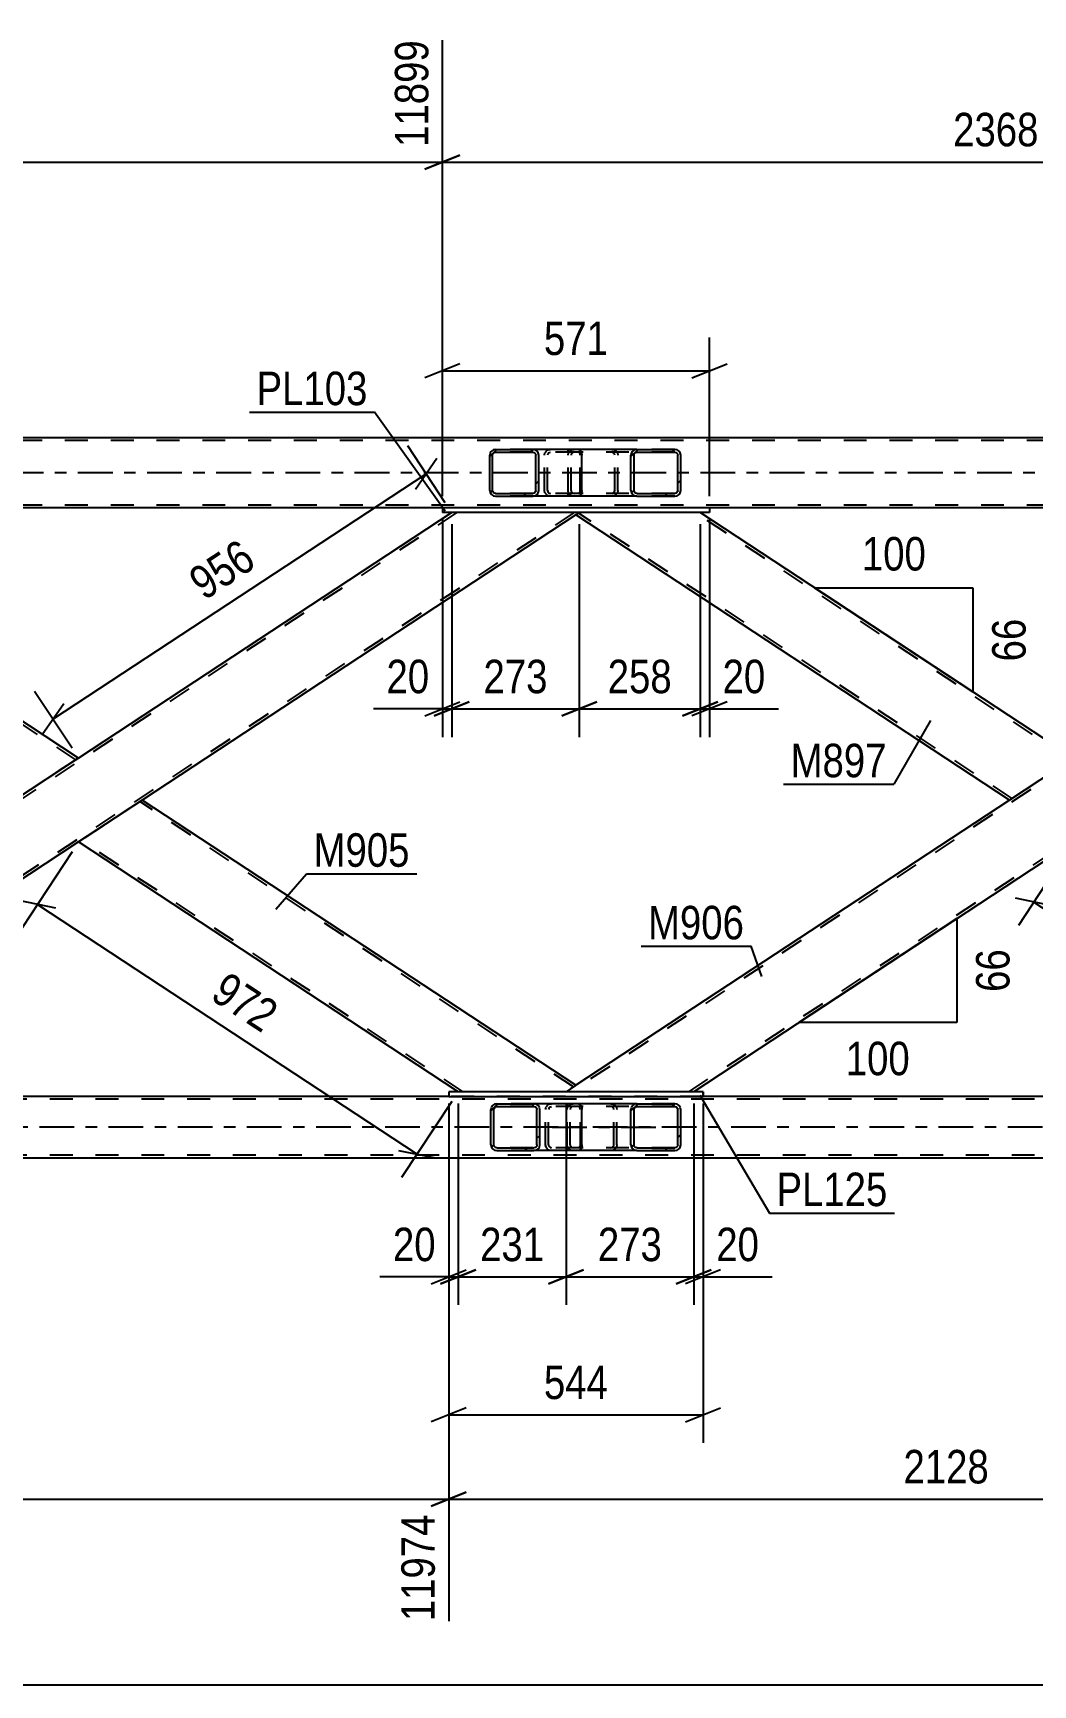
# Model space of a CAD drawing. Header units: millimetres. Extents: x -857 to 332, y -866 to -25.
# Drawn here: x -393.4 to -307.8, y -601.4 to -460 of the extents above; entities that cross this region are included whole.
import ezdxf

# ---------------------------------------------------------------- set-up
doc = ezdxf.new("R2010")
doc.units = ezdxf.units.MM
doc.linetypes.add('DXK_LINE_DOT2', pattern=[3.9198, 1.9599, -1.9599])
doc.linetypes.add('DXK_LINE_DOT3', pattern=[5.9187, 2.979, -0.9799, 0.9799, -0.9799])
doc.styles.add('Arial Narrow', font='ARIALN.TTF', dxfattribs={"height": 0.2})

# ---------------------------------------------------------------- blocks, each defined once
blk = doc.blocks.new('Part-570386455-8836 - 8305')
at = {"color": 7, "linetype": 'DXK_LINE_DOT2'}
for p, q in [((-111.68, -551.25), (-792.02, -551.25)), ((-336.04, -551.01), (-357.8, -551.01)), ((-111.68, -556.05), (-792.02, -556.05))]:
    blk.add_line(p, q, dxfattribs=at)
at = {"color": 2, "linetype": 'Continuous'}
for p, q in [((-357.8, -551.01), (-421.17, -551.01)), ((-272.67, -551.01), (-336.04, -551.01)), ((-111.68, -556.29), (-792.02, -556.29))]:
    blk.add_line(p, q, dxfattribs=at)
at = {"color": 7, "linetype": 'DXK_LINE_DOT3'}
blk.add_line((-111.68, -553.65), (-792.02, -553.65), dxfattribs=at)
blk = doc.blocks.new('Part-570386455-8473 - 8305')
at = {"linetype": 'Continuous'}
h = blk.add_hatch(dxfattribs=at)
h.set_pattern_fill('', scale=0.7, style=0, pattern_type=0)
h.set_pattern_definition([(45, (-354.1594, -555.3532), (-1.57154, 1.57154), [])])
h.paths.add_polyline_path([(-354.2, -555.17), (-354.16, -555.35), (-354.05, -555.51), (-353.89, -555.61), (-353.69, -555.65), (-350.51, -555.65), (-350.32, -555.61), (-350.16, -555.51), (-350.05, -555.35), (-350.01, -555.17), (-350.01, -552.13), (-350.05, -551.95), (-350.16, -551.79), (-350.32, -551.69), (-350.51, -551.65), (-353.69, -551.65), (-353.89, -551.69), (-354.05, -551.79), (-354.16, -551.95), (-354.2, -552.13)])
h.paths.add_polyline_path([(-353.93, -552.04), (-353.87, -551.96), (-353.79, -551.91), (-353.69, -551.89), (-350.51, -551.89), (-350.41, -551.91), (-350.33, -551.96), (-350.28, -552.04), (-350.26, -552.13), (-350.26, -555.17), (-350.28, -555.26), (-350.33, -555.34), (-350.41, -555.39), (-350.51, -555.41), (-353.69, -555.41), (-353.79, -555.39), (-353.87, -555.34), (-353.93, -555.26), (-353.95, -555.17), (-353.95, -552.13)])
at = {"color": 2, "linetype": 'Continuous'}
for p, q in [((-354.16, -551.95), (-354.2, -552.13)), ((-354.2, -555.17), (-354.2, -552.13)), ((-353.95, -552.13), (-353.93, -552.04)), ((-353.95, -555.17), (-353.95, -552.13)), ((-353.93, -552.04), (-353.87, -551.96)), ((-353.69, -551.65), (-353.89, -551.69)), ((-353.87, -551.96), (-353.79, -551.91)), ((-353.79, -551.91), (-353.69, -551.89)), ((-353.69, -551.65), (-350.51, -551.65)), ((-353.69, -551.89), (-350.51, -551.89)), ((-346.68, -551.65), (-350.51, -551.65)), ((-350.32, -551.69), (-350.51, -551.65)), ((-350.51, -551.89), (-350.41, -551.91)), ((-350.41, -551.91), (-350.33, -551.96)), ((-350.33, -551.96), (-350.28, -552.04)), ((-350.28, -552.04), (-350.26, -552.13)), ((-350.26, -555.17), (-350.26, -552.13)), ((-350.01, -552.13), (-350.05, -551.95)), ((-350.01, -555.17), (-350.01, -552.13)), ((-346.68, -551.65), (-346.58, -551.69)), ((-346.58, -551.69), (-346.49, -551.79)), ((-346.49, -551.79), (-346.43, -551.95)), ((-346.43, -551.95), (-346.41, -552.13)), ((-346.41, -555.17), (-346.41, -552.13)), ((-354.2, -555.17), (-354.16, -555.35)), ((-353.93, -555.26), (-353.95, -555.17)), ((-353.87, -555.34), (-353.93, -555.26)), ((-353.79, -555.39), (-353.87, -555.34)), ((-353.69, -555.41), (-353.79, -555.39)), ((-353.69, -555.41), (-350.51, -555.41)), ((-350.41, -555.39), (-350.51, -555.41)), ((-350.33, -555.34), (-350.41, -555.39)), ((-350.28, -555.26), (-350.33, -555.34)), ((-350.26, -555.17), (-350.28, -555.26)), ((-350.05, -555.35), (-350.01, -555.17)), ((-346.49, -555.51), (-346.58, -555.61)), ((-346.43, -555.35), (-346.49, -555.51)), ((-346.41, -555.17), (-346.43, -555.35)), ((-353.89, -555.61), (-353.69, -555.65)), ((-353.69, -555.65), (-350.51, -555.65)), ((-350.51, -555.65), (-350.32, -555.61)), ((-346.68, -555.65), (-350.51, -555.65)), ((-346.58, -555.61), (-346.68, -555.65))]:
    blk.add_line(p, q, dxfattribs=at)
at = {"color": 7, "linetype": 'DXK_LINE_DOT2'}
for p, q in [((-350.51, -551.65), (-353.69, -551.65)), ((-346.68, -551.89), (-353.69, -551.89)), ((-349.52, -552.13), (-349.48, -551.95)), ((-349.52, -555.17), (-349.52, -552.13)), ((-349.25, -552.04), (-349.27, -552.13)), ((-349.27, -555.17), (-349.27, -552.13)), ((-349.19, -551.96), (-349.25, -552.04)), ((-349.21, -551.69), (-349.01, -551.65)), ((-349.19, -551.96), (-349.17, -551.95)), ((-349.17, -551.95), (-349.11, -551.91)), ((-349.11, -551.91), (-349.01, -551.89)), ((-347.67, -551.89), (-347.67, -551.65)), ((-346.63, -551.91), (-346.68, -551.89)), ((-346.58, -551.96), (-346.63, -551.91)), ((-346.56, -552.04), (-346.58, -551.96)), ((-346.54, -552.13), (-346.56, -552.04)), ((-346.54, -555.17), (-346.54, -552.13)), ((-346.68, -555.41), (-353.69, -555.41)), ((-349.48, -555.35), (-349.52, -555.17)), ((-349.27, -555.17), (-349.25, -555.26)), ((-349.25, -555.26), (-349.19, -555.34)), ((-349.19, -555.34), (-349.11, -555.39)), ((-349.11, -555.39), (-349.01, -555.41)), ((-347.67, -555.65), (-347.67, -555.41)), ((-346.68, -555.41), (-346.63, -555.39)), ((-346.63, -555.39), (-346.58, -555.34)), ((-346.58, -555.34), (-346.56, -555.26)), ((-346.56, -555.26), (-346.54, -555.17)), ((-350.51, -555.65), (-353.69, -555.65)), ((-349.01, -555.65), (-349.21, -555.61))]:
    blk.add_line(p, q, dxfattribs=at)
at = {"color": 2, "linetype": 'Continuous'}
for centre, start, end in [((-353.71, -552.14), 111.1941, 156.1506), ((-350.5, -552.14), 23.8494, 68.8059), ((-353.71, -555.15), 203.8494, 248.8059), ((-350.5, -555.15), 291.1941, 336.1506)]:
    blk.add_arc(centre, 0.492, start, end, dxfattribs=at)
at = {"color": 7, "linetype": 'DXK_LINE_DOT2'}
for centre, start, end in [((-349.03, -552.14), 111.1941, 156.1506), ((-349.03, -555.15), 203.8494, 248.8059)]:
    blk.add_arc(centre, 0.492, start, end, dxfattribs=at)
blk = doc.blocks.new('Part-570386455-8338 - 8305')
at = {"color": 2, "linetype": 'Continuous'}
for p, q in [((-384.03, -525.65), (-389.49, -529.24)), ((-346.92, -550.06), (-384.03, -525.65)), ((-357, -550.61), (-389.49, -529.24)), ((-346.95, -550.08), (-347.76, -550.61)), ((-346.92, -550.06), (-346.95, -550.08))]:
    blk.add_line(p, q, dxfattribs=at)
at = {"color": 7, "linetype": 'DXK_LINE_DOT2'}
for p, q in [((-347.14, -550.2), (-384.25, -525.79)), ((-389.27, -529.1), (-389.25, -529.09)), ((-356.57, -550.61), (-389.27, -529.1)), ((-347.76, -550.61), (-357, -550.61)), ((-347.36, -550.35), (-347.14, -550.2)), ((-346.92, -550.06), (-346.92, -550.06))]:
    blk.add_line(p, q, dxfattribs=at)
blk = doc.blocks.new('Part-570386455-8353 - 8305')
at = {"color": 7, "linetype": 'DXK_LINE_DOT2'}
for p, q in [((-357.11, -501.05), (-432.45, -550.61)), ((-347.07, -501.05), (-422.41, -550.61)), ((-346.63, -501.05), (-357.55, -501.05)), ((-346.63, -501.05), (-346.92, -501.24)), ((-389.49, -522.06), (-394.95, -525.65)), ((-384.03, -525.65), (-389.49, -529.24)), ((-432.89, -550.61), (-432.05, -550.06)), ((-421.97, -550.61), (-432.89, -550.61))]:
    blk.add_line(p, q, dxfattribs=at)
at = {"color": 2, "linetype": 'Continuous'}
for p, q in [((-357.55, -501.05), (-389.49, -522.06)), ((-346.92, -501.24), (-384.03, -525.65)), ((-394.95, -525.65), (-432.05, -550.06)), ((-389.49, -529.24), (-421.97, -550.61))]:
    blk.add_line(p, q, dxfattribs=at)
blk = doc.blocks.new('Part-570386455-8483 - 8305')
at = {"color": 7, "linetype": 'DXK_LINE_DOT2'}
for p, q in [((-271.98, -501.05), (-347.32, -550.61)), ((-263.61, -501.05), (-272.41, -501.05)), ((-263.61, -501.05), (-263.61, -501.87)), ((-263.61, -502.15), (-337.28, -550.61)), ((-263.61, -502.09), (-263.61, -502.44)), ((-263.61, -502.09), (-263.61, -502.15)), ((-304.35, -522.06), (-309.81, -525.65)), ((-298.89, -525.65), (-304.35, -529.24)), ((-346.92, -550.06), (-347.76, -550.61)), ((-336.84, -550.61), (-347.76, -550.61))]:
    blk.add_line(p, q, dxfattribs=at)
at = {"color": 2, "linetype": 'Continuous'}
for p, q in [((-272.41, -501.05), (-304.35, -522.06)), ((-263.61, -501.05), (-263.61, -501.87)), ((-263.61, -502.44), (-298.89, -525.65)), ((-263.61, -501.87), (-263.61, -502.44)), ((-309.81, -525.65), (-346.92, -550.06)), ((-304.35, -529.24), (-336.84, -550.61))]:
    blk.add_line(p, q, dxfattribs=at)
blk = doc.blocks.new('Part-570386455-8358 - 8305')
at = {"linetype": 'Continuous'}
h = blk.add_hatch(dxfattribs=at)
h.set_pattern_fill('', scale=0.7, style=0, pattern_type=0)
h.set_pattern_definition([(45, (-354.2594, -499.3542), (-1.57154, 1.57154), [])])
h.paths.add_polyline_path([(-354.3, -499.17), (-354.26, -499.35), (-354.15, -499.51), (-353.99, -499.61), (-353.79, -499.65), (-350.6, -499.65), (-350.41, -499.61), (-350.25, -499.51), (-350.14, -499.35), (-350.1, -499.17), (-350.1, -496.13), (-350.14, -495.95), (-350.25, -495.79), (-350.41, -495.69), (-350.6, -495.65), (-353.79, -495.65), (-353.99, -495.69), (-354.15, -495.79), (-354.26, -495.95), (-354.3, -496.13)])
h.paths.add_polyline_path([(-354.03, -496.04), (-353.97, -495.96), (-353.89, -495.91), (-353.79, -495.89), (-350.6, -495.89), (-350.51, -495.91), (-350.43, -495.96), (-350.37, -496.04), (-350.35, -496.13), (-350.35, -499.17), (-350.37, -499.26), (-350.43, -499.34), (-350.51, -499.39), (-350.6, -499.41), (-353.79, -499.41), (-353.89, -499.39), (-353.97, -499.34), (-354.03, -499.26), (-354.05, -499.17), (-354.05, -496.13)])
at = {"color": 2, "linetype": 'Continuous'}
for p, q in [((-354.26, -495.95), (-354.3, -496.13)), ((-354.3, -499.17), (-354.3, -496.13)), ((-354.05, -496.13), (-354.03, -496.04)), ((-354.05, -499.17), (-354.05, -496.13)), ((-354.03, -496.04), (-353.97, -495.96)), ((-353.79, -495.65), (-353.99, -495.69)), ((-353.97, -495.96), (-353.89, -495.91)), ((-353.89, -495.91), (-353.79, -495.89)), ((-353.79, -495.65), (-350.6, -495.65)), ((-353.79, -495.89), (-350.6, -495.89)), ((-346.7, -495.65), (-350.6, -495.65)), ((-350.41, -495.69), (-350.6, -495.65)), ((-350.6, -495.89), (-350.51, -495.91)), ((-350.51, -495.91), (-350.43, -495.96)), ((-350.43, -495.96), (-350.37, -496.04)), ((-350.37, -496.04), (-350.35, -496.13)), ((-350.35, -499.17), (-350.35, -496.13)), ((-350.1, -496.13), (-350.14, -495.95)), ((-350.1, -499.17), (-350.1, -496.13)), ((-346.7, -495.65), (-346.59, -495.69)), ((-346.59, -495.69), (-346.5, -495.79)), ((-346.5, -495.79), (-346.45, -495.95)), ((-346.45, -495.95), (-346.43, -496.13)), ((-346.43, -499.17), (-346.43, -496.13)), ((-354.3, -499.17), (-354.26, -499.35)), ((-354.03, -499.26), (-354.05, -499.17)), ((-353.97, -499.34), (-354.03, -499.26)), ((-353.99, -499.61), (-353.79, -499.65)), ((-353.89, -499.39), (-353.97, -499.34)), ((-353.79, -499.41), (-353.89, -499.39)), ((-353.79, -499.41), (-350.6, -499.41)), ((-353.79, -499.65), (-350.6, -499.65)), ((-350.51, -499.39), (-350.6, -499.41)), ((-350.6, -499.65), (-350.41, -499.61)), ((-346.7, -499.65), (-350.6, -499.65)), ((-350.43, -499.34), (-350.51, -499.39)), ((-350.37, -499.26), (-350.43, -499.34)), ((-350.35, -499.17), (-350.37, -499.26)), ((-350.14, -499.35), (-350.1, -499.17)), ((-346.59, -499.61), (-346.7, -499.65)), ((-346.5, -499.51), (-346.59, -499.61)), ((-346.45, -499.35), (-346.5, -499.51)), ((-346.43, -499.17), (-346.45, -499.35))]:
    blk.add_line(p, q, dxfattribs=at)
at = {"color": 7, "linetype": 'DXK_LINE_DOT2'}
for p, q in [((-350.6, -495.65), (-353.79, -495.65)), ((-346.7, -495.89), (-353.79, -495.89)), ((-349.61, -496.13), (-349.57, -495.95)), ((-349.61, -499.17), (-349.61, -496.13)), ((-349.33, -496.04), (-349.35, -496.13)), ((-349.35, -499.17), (-349.35, -496.13)), ((-349.28, -495.96), (-349.33, -496.04)), ((-349.29, -495.69), (-349.1, -495.65)), ((-349.28, -495.96), (-349.26, -495.95)), ((-349.26, -495.95), (-349.2, -495.91)), ((-349.2, -495.91), (-349.1, -495.89)), ((-347.59, -495.89), (-347.59, -495.65)), ((-346.64, -495.91), (-346.7, -495.89)), ((-346.6, -495.96), (-346.64, -495.91)), ((-346.57, -496.04), (-346.6, -495.96)), ((-346.56, -496.13), (-346.57, -496.04)), ((-346.56, -499.17), (-346.56, -496.13)), ((-346.7, -499.41), (-353.79, -499.41)), ((-350.6, -499.65), (-353.79, -499.65)), ((-349.57, -499.35), (-349.61, -499.17)), ((-349.35, -499.17), (-349.33, -499.26)), ((-349.33, -499.26), (-349.28, -499.34)), ((-349.1, -499.65), (-349.29, -499.61)), ((-349.28, -499.34), (-349.26, -499.35)), ((-349.26, -499.35), (-349.2, -499.39)), ((-349.2, -499.39), (-349.1, -499.41)), ((-347.59, -499.65), (-347.59, -499.41)), ((-346.7, -499.41), (-346.64, -499.39)), ((-346.64, -499.39), (-346.6, -499.34)), ((-346.6, -499.34), (-346.57, -499.26)), ((-346.57, -499.26), (-346.56, -499.17))]:
    blk.add_line(p, q, dxfattribs=at)
at = {"color": 2, "linetype": 'Continuous'}
for centre, start, end in [((-353.81, -496.15), 111.1513, 156.1049), ((-350.59, -496.15), 23.8951, 68.8487), ((-353.81, -499.15), 203.8951, 248.8487), ((-350.59, -499.15), 291.1513, 336.1049)]:
    blk.add_arc(centre, 0.492, start, end, dxfattribs=at)
at = {"color": 7, "linetype": 'DXK_LINE_DOT2'}
for centre, start, end in [((-349.12, -496.15), 111.1513, 156.1049), ((-349.12, -499.15), 203.8951, 248.8487)]:
    blk.add_arc(centre, 0.492, start, end, dxfattribs=at)
blk = doc.blocks.new('Part-570386455-8391 - 8305')
at = {"linetype": 'Continuous'}
h = blk.add_hatch(dxfattribs=at)
h.set_pattern_fill('', scale=0.7, style=0, pattern_type=0)
h.set_pattern_definition([(45, (-342.1685, -555.3532), (-1.57154, 1.57154), [])])
h.paths.add_polyline_path([(-342.21, -555.17), (-342.17, -555.35), (-342.06, -555.51), (-341.89, -555.61), (-341.7, -555.65), (-338.46, -555.65), (-338.27, -555.61), (-338.1, -555.51), (-337.99, -555.35), (-337.95, -555.17), (-337.95, -552.13), (-337.99, -551.95), (-338.1, -551.79), (-338.27, -551.69), (-338.46, -551.65), (-341.7, -551.65), (-341.89, -551.69), (-342.06, -551.79), (-342.17, -551.95), (-342.21, -552.13)])
h.paths.add_polyline_path([(-341.93, -552.04), (-341.88, -551.96), (-341.79, -551.91), (-341.7, -551.89), (-338.46, -551.89), (-338.36, -551.91), (-338.28, -551.96), (-338.23, -552.04), (-338.21, -552.13), (-338.21, -555.17), (-338.23, -555.26), (-338.28, -555.34), (-338.36, -555.39), (-338.46, -555.41), (-341.7, -555.41), (-341.79, -555.39), (-341.88, -555.34), (-341.93, -555.26), (-341.95, -555.17), (-341.95, -552.13)])
at = {"color": 7, "linetype": 'DXK_LINE_DOT2'}
for p, q in [((-347.67, -552.13), (-347.63, -551.95)), ((-347.67, -555.17), (-347.67, -552.13)), ((-347.4, -552.04), (-347.42, -552.13)), ((-347.42, -555.17), (-347.42, -552.13)), ((-347.34, -551.96), (-347.4, -552.04)), ((-347.36, -551.69), (-347.16, -551.65)), ((-347.26, -551.91), (-347.34, -551.96)), ((-347.16, -551.89), (-347.26, -551.91)), ((-346.68, -551.65), (-347.16, -551.65)), ((-338.46, -551.89), (-347.16, -551.89)), ((-343.93, -551.65), (-343.73, -551.69)), ((-343.83, -551.91), (-343.93, -551.89)), ((-343.75, -551.96), (-343.83, -551.91)), ((-343.69, -552.04), (-343.75, -551.96)), ((-343.67, -552.13), (-343.69, -552.04)), ((-343.67, -555.17), (-343.67, -552.13)), ((-343.45, -551.95), (-343.42, -552.13)), ((-343.42, -555.17), (-343.42, -552.13)), ((-338.46, -551.65), (-341.7, -551.65)), ((-347.63, -555.35), (-347.67, -555.17)), ((-347.42, -555.17), (-347.4, -555.26)), ((-347.4, -555.26), (-347.34, -555.34)), ((-347.34, -555.34), (-347.26, -555.39)), ((-347.26, -555.39), (-347.16, -555.41)), ((-338.46, -555.41), (-347.16, -555.41)), ((-343.93, -555.41), (-343.83, -555.39)), ((-343.83, -555.39), (-343.75, -555.34)), ((-343.75, -555.34), (-343.69, -555.26)), ((-343.69, -555.26), (-343.67, -555.17)), ((-343.42, -555.17), (-343.45, -555.35)), ((-347.16, -555.65), (-347.36, -555.61)), ((-346.68, -555.65), (-347.16, -555.65)), ((-343.73, -555.61), (-343.93, -555.65)), ((-338.46, -555.65), (-341.7, -555.65))]:
    blk.add_line(p, q, dxfattribs=at)
at = {"color": 2, "linetype": 'Continuous'}
for p, q in [((-341.7, -551.65), (-346.68, -551.65)), ((-342.17, -551.95), (-342.21, -552.13)), ((-342.21, -555.17), (-342.21, -552.13)), ((-341.95, -552.13), (-341.93, -552.04)), ((-341.95, -555.17), (-341.95, -552.13)), ((-341.93, -552.04), (-341.88, -551.96)), ((-341.7, -551.65), (-341.89, -551.69)), ((-341.88, -551.96), (-341.79, -551.91)), ((-341.79, -551.91), (-341.7, -551.89)), ((-341.7, -551.65), (-338.46, -551.65)), ((-341.7, -551.89), (-338.46, -551.89)), ((-338.27, -551.69), (-338.46, -551.65)), ((-338.46, -551.89), (-338.36, -551.91)), ((-338.36, -551.91), (-338.28, -551.96)), ((-338.28, -551.96), (-338.23, -552.04)), ((-338.23, -552.04), (-338.21, -552.13)), ((-338.21, -555.17), (-338.21, -552.13)), ((-337.95, -552.13), (-337.99, -551.95)), ((-337.95, -555.17), (-337.95, -552.13)), ((-342.21, -555.17), (-342.17, -555.35)), ((-341.93, -555.26), (-341.95, -555.17)), ((-341.88, -555.34), (-341.93, -555.26)), ((-341.79, -555.39), (-341.88, -555.34)), ((-341.7, -555.41), (-341.79, -555.39)), ((-341.7, -555.41), (-338.46, -555.41)), ((-338.36, -555.39), (-338.46, -555.41)), ((-338.28, -555.34), (-338.36, -555.39)), ((-338.23, -555.26), (-338.28, -555.34)), ((-338.21, -555.17), (-338.23, -555.26)), ((-337.99, -555.35), (-337.95, -555.17)), ((-341.7, -555.65), (-346.68, -555.65)), ((-341.89, -555.61), (-341.7, -555.65)), ((-341.7, -555.65), (-338.46, -555.65)), ((-338.46, -555.65), (-338.27, -555.61))]:
    blk.add_line(p, q, dxfattribs=at)
at = {"color": 7, "linetype": 'DXK_LINE_DOT3'}
blk.add_line((-348.96, -553.65), (-340.08, -553.65), dxfattribs=at)
at = {"color": 7, "linetype": 'DXK_LINE_DOT2'}
for centre, start, end in [((-347.18, -552.15), 110.7583, 155.68), ((-343.91, -552.15), 24.32, 69.2417), ((-347.18, -555.15), 204.32, 249.2417), ((-343.91, -555.15), 290.7583, 335.68)]:
    blk.add_arc(centre, 0.496, start, end, dxfattribs=at)
at = {"color": 2, "linetype": 'Continuous'}
for centre, start, end in [((-341.72, -552.15), 110.7583, 155.6801), ((-338.44, -552.15), 24.32, 69.2417), ((-341.72, -555.15), 204.32, 249.2417), ((-338.44, -555.15), 290.7583, 335.6801)]:
    blk.add_arc(centre, 0.496, start, end, dxfattribs=at)
blk = doc.blocks.new('Part-570386455-8783 - 8305')
at = {"color": 2, "linetype": 'Continuous'}
for p, q in [((-357.8, -550.61), (-357.8, -551.01)), ((-336.04, -550.61), (-357.8, -550.61)), ((-357.8, -551.01), (-336.04, -551.01)), ((-336.04, -550.61), (-336.04, -551.01)), ((-336.04, -550.61), (-336.04, -550.61)), ((-336.04, -551.01), (-336.04, -551.01))]:
    blk.add_line(p, q, dxfattribs=at)
at = {"color": 7, "linetype": 'DXK_LINE_DOT2'}
for p, q in [((-357.8, -550.61), (-357.8, -551.01)), ((-336.04, -551.01), (-336.04, -550.61)), ((-336.04, -550.61), (-336.04, -550.61)), ((-336.04, -551.01), (-336.04, -551.01))]:
    blk.add_line(p, q, dxfattribs=at)
blk = doc.blocks.new('Part-570386455-8865 - 8305')
at = {"color": 7, "linetype": 'DXK_LINE_DOT2'}
for p, q in [((-114.3, -494.65), (-690.09, -494.65)), ((-114.3, -494.89), (-792.02, -494.89)), ((-114.3, -500.41), (-792.02, -500.41)), ((-335.49, -500.65), (-358.35, -500.65))]:
    blk.add_line(p, q, dxfattribs=at)
at = {"color": 2, "linetype": 'Continuous'}
for p, q in [((-264.42, -494.65), (-513.82, -494.65)), ((-358.35, -500.65), (-420.63, -500.65)), ((-273.21, -500.65), (-335.49, -500.65))]:
    blk.add_line(p, q, dxfattribs=at)
at = {"color": 7, "linetype": 'DXK_LINE_DOT3'}
blk.add_line((-114.3, -497.65), (-792.02, -497.65), dxfattribs=at)
blk = doc.blocks.new('Part-570386455-8763 - 8305')
at = {"color": 2, "linetype": 'Continuous'}
for p, q in [((-432.05, -501.24), (-432.02, -501.22)), ((-394.95, -525.65), (-432.05, -501.24)), ((-431.76, -501.05), (-432.02, -501.22)), ((-431.78, -501.05), (-431.82, -501.09)), ((-389.49, -522.06), (-421.43, -501.05)), ((-389.52, -522.08), (-394.95, -525.65)), ((-389.49, -522.06), (-389.52, -522.08))]:
    blk.add_line(p, q, dxfattribs=at)
at = {"color": 7, "linetype": 'DXK_LINE_DOT2'}
for p, q in [((-432.02, -501.22), (-432.05, -501.24)), ((-394.73, -525.51), (-431.84, -501.1)), ((-421.43, -501.05), (-431.78, -501.05)), ((-431.76, -501.05), (-431.76, -501.05)), ((-389.71, -522.2), (-421.86, -501.05)), ((-389.49, -522.06), (-389.49, -522.06))]:
    blk.add_line(p, q, dxfattribs=at)
blk = doc.blocks.new('Part-570386455-8778 - 8305')
at = {"color": 2, "linetype": 'Continuous'}
for p, q in [((-346.92, -501.24), (-346.89, -501.22)), ((-309.81, -525.65), (-346.92, -501.24)), ((-346.63, -501.05), (-346.89, -501.22)), ((-346.65, -501.05), (-346.69, -501.09)), ((-304.35, -522.06), (-336.29, -501.05)), ((-304.62, -522.24), (-309.81, -525.65)), ((-304.39, -522.08), (-304.62, -522.24)), ((-304.35, -522.06), (-304.39, -522.08))]:
    blk.add_line(p, q, dxfattribs=at)
at = {"color": 7, "linetype": 'DXK_LINE_DOT2'}
for p, q in [((-346.89, -501.22), (-346.92, -501.24)), ((-309.59, -525.51), (-346.7, -501.1)), ((-336.29, -501.05), (-346.65, -501.05)), ((-346.63, -501.05), (-346.63, -501.05)), ((-304.57, -522.2), (-336.73, -501.05)), ((-304.62, -522.24), (-304.48, -522.14))]:
    blk.add_line(p, q, dxfattribs=at)
blk = doc.blocks.new('Part-570386455-8816 - 8305')
at = {"color": 2, "linetype": 'Continuous'}
for p, q in [((-335.49, -500.65), (-358.35, -500.65)), ((-358.35, -500.65), (-358.35, -501.05)), ((-335.49, -501.05), (-358.35, -501.05)), ((-335.49, -500.65), (-335.49, -501.05))]:
    blk.add_line(p, q, dxfattribs=at)
blk = doc.blocks.new('Part-570386455-8913 - 8305')
at = {"linetype": 'Continuous'}
h = blk.add_hatch(dxfattribs=at)
h.set_pattern_fill('', scale=0.7, style=0, pattern_type=0)
h.set_pattern_definition([(45, (-342.1685, -499.3542), (-1.57154, 1.57154), [])])
h.paths.add_polyline_path([(-342.21, -499.17), (-342.17, -499.35), (-342.06, -499.51), (-341.89, -499.61), (-341.7, -499.65), (-338.46, -499.65), (-338.27, -499.61), (-338.1, -499.51), (-337.99, -499.35), (-337.95, -499.17), (-337.95, -496.13), (-337.99, -495.95), (-338.1, -495.79), (-338.27, -495.69), (-338.46, -495.65), (-341.7, -495.65), (-341.89, -495.69), (-342.06, -495.79), (-342.17, -495.95), (-342.21, -496.13)])
h.paths.add_polyline_path([(-341.93, -496.04), (-341.88, -495.96), (-341.79, -495.91), (-341.7, -495.89), (-338.46, -495.89), (-338.36, -495.91), (-338.28, -495.96), (-338.23, -496.04), (-338.21, -496.13), (-338.21, -499.17), (-338.23, -499.26), (-338.28, -499.34), (-338.36, -499.39), (-338.46, -499.41), (-341.7, -499.41), (-341.79, -499.39), (-341.88, -499.34), (-341.93, -499.26), (-341.95, -499.17), (-341.95, -496.13)])
at = {"color": 7, "linetype": 'DXK_LINE_DOT2'}
for p, q in [((-347.59, -496.13), (-347.55, -495.95)), ((-347.59, -499.17), (-347.59, -496.13)), ((-347.32, -496.04), (-347.34, -496.13)), ((-347.34, -499.17), (-347.34, -496.13)), ((-347.26, -495.96), (-347.32, -496.04)), ((-347.28, -495.69), (-347.08, -495.65)), ((-347.18, -495.91), (-347.26, -495.96)), ((-347.08, -495.89), (-347.18, -495.91)), ((-346.7, -495.65), (-347.08, -495.65)), ((-338.46, -495.89), (-347.08, -495.89)), ((-343.85, -495.65), (-343.65, -495.69)), ((-343.75, -495.91), (-343.85, -495.89)), ((-343.67, -495.96), (-343.75, -495.91)), ((-343.61, -496.04), (-343.67, -495.96)), ((-343.59, -496.13), (-343.61, -496.04)), ((-343.59, -499.17), (-343.59, -496.13)), ((-343.37, -495.95), (-343.34, -496.13)), ((-343.34, -499.17), (-343.34, -496.13)), ((-338.46, -495.65), (-341.7, -495.65)), ((-347.55, -499.35), (-347.59, -499.17)), ((-347.34, -499.17), (-347.32, -499.26)), ((-347.32, -499.26), (-347.26, -499.34)), ((-347.08, -499.65), (-347.28, -499.61)), ((-347.26, -499.34), (-347.18, -499.39)), ((-347.18, -499.39), (-347.08, -499.41)), ((-338.46, -499.41), (-347.08, -499.41)), ((-346.7, -499.65), (-347.08, -499.65)), ((-343.85, -499.41), (-343.75, -499.39)), ((-343.65, -499.61), (-343.85, -499.65)), ((-343.75, -499.39), (-343.67, -499.34)), ((-343.67, -499.34), (-343.61, -499.26)), ((-343.61, -499.26), (-343.59, -499.17)), ((-343.34, -499.17), (-343.37, -499.35)), ((-338.46, -499.65), (-341.7, -499.65))]:
    blk.add_line(p, q, dxfattribs=at)
at = {"color": 2, "linetype": 'Continuous'}
for p, q in [((-341.7, -495.65), (-346.7, -495.65)), ((-342.17, -495.95), (-342.21, -496.13)), ((-342.21, -499.17), (-342.21, -496.13)), ((-341.95, -496.13), (-341.93, -496.04)), ((-341.95, -499.17), (-341.95, -496.13)), ((-341.93, -496.04), (-341.88, -495.96)), ((-341.7, -495.65), (-341.89, -495.69)), ((-341.88, -495.96), (-341.79, -495.91)), ((-341.79, -495.91), (-341.7, -495.89)), ((-341.7, -495.65), (-338.46, -495.65)), ((-341.7, -495.89), (-338.46, -495.89)), ((-338.27, -495.69), (-338.46, -495.65)), ((-338.46, -495.89), (-338.36, -495.91)), ((-338.36, -495.91), (-338.28, -495.96)), ((-338.28, -495.96), (-338.23, -496.04)), ((-338.23, -496.04), (-338.21, -496.13)), ((-338.21, -499.17), (-338.21, -496.13)), ((-337.95, -496.13), (-337.99, -495.95)), ((-337.95, -499.17), (-337.95, -496.13)), ((-341.7, -499.65), (-346.7, -499.65)), ((-342.21, -499.17), (-342.17, -499.35)), ((-341.93, -499.26), (-341.95, -499.17)), ((-341.88, -499.34), (-341.93, -499.26)), ((-341.89, -499.61), (-341.7, -499.65)), ((-341.79, -499.39), (-341.88, -499.34)), ((-341.7, -499.41), (-341.79, -499.39)), ((-341.7, -499.41), (-338.46, -499.41)), ((-341.7, -499.65), (-338.46, -499.65)), ((-338.36, -499.39), (-338.46, -499.41)), ((-338.46, -499.65), (-338.27, -499.61)), ((-338.28, -499.34), (-338.36, -499.39)), ((-338.23, -499.26), (-338.28, -499.34)), ((-338.21, -499.17), (-338.23, -499.26)), ((-337.99, -499.35), (-337.95, -499.17))]:
    blk.add_line(p, q, dxfattribs=at)
at = {"color": 7, "linetype": 'DXK_LINE_DOT2'}
for centre, start, end in [((-347.1, -496.15), 110.7583, 155.68), ((-343.83, -496.15), 24.32, 69.2417), ((-347.1, -499.15), 204.32, 249.2417), ((-343.83, -499.15), 290.7583, 335.68)]:
    blk.add_arc(centre, 0.496, start, end, dxfattribs=at)
at = {"color": 2, "linetype": 'Continuous'}
for centre, start, end in [((-341.72, -496.15), 110.7583, 155.6801), ((-338.44, -496.15), 24.32, 69.2417), ((-341.72, -499.15), 204.32, 249.2417), ((-338.44, -499.15), 290.7583, 335.6801)]:
    blk.add_arc(centre, 0.496, start, end, dxfattribs=at)
blk = doc.blocks.new('StraightDimension-570386455-9427 - 8305')
at = {"color": 7, "linetype": 'Continuous'}
for p, q in [((-304.9, -530.08), (-309.06, -536.39)), ((-306.16, -534.71), (-309.32, -534.06)), ((-307.74, -534.39), (-275.25, -555.76)), ((-272.42, -551.44), (-276.57, -557.76)), ((-276.84, -555.43), (-273.67, -556.08))]:
    blk.add_line(p, q, dxfattribs=at)
at = {"color": 0}
blk.add_wipeout([(-288.29, -546.28), (-285.98, -542.77), (-291.57, -539.1), (-293.88, -542.61)], dxfattribs=at)
at = {"color": 3, "style": 'Arial Narrow'}
blk.add_text('972', height=2.863, rotation=-33.3347, dxfattribs=at).set_placement((-293.04, -542.44))
blk = doc.blocks.new('StraightDimension-570386455-20633 - 8305')
at = {"color": 7, "linetype": 'Continuous'}
for p, q in [((-358.35, -499.65), (-358.35, -460.62)), ((-443.48, -499.85), (-443.48, -462.45)), ((-441.98, -470.46), (-444.98, -471.66)), ((-359.85, -471.66), (-356.85, -470.46)), ((-443.48, -471.06), (-358.35, -471.06))]:
    blk.add_line(p, q, dxfattribs=at)
at = {"color": 0}
blk.add_wipeout([(-396.66, -470.31), (-396.66, -466.11), (-405.17, -466.11), (-405.17, -470.31)], dxfattribs=at)
at = {"color": 3, "style": 'Arial Narrow'}
blk.add_text('2128', height=2.863, dxfattribs=at).set_placement((-404.57, -469.71))
at = {"color": 0, "linetype": 'Continuous'}
blk.add_wipeout([(-358.95, -460.02), (-363.15, -460.02), (-363.15, -470.36), (-358.95, -470.36)], dxfattribs=at)
at = {"color": 3, "linetype": 'Continuous', "style": 'Arial Narrow'}
blk.add_text('11899', height=2.863, rotation=90.0002, dxfattribs=at).set_placement((-359.55, -469.76))
blk = doc.blocks.new('StraightDimension-570386455-9461 - 8305')
at = {"color": 7, "linetype": 'Continuous'}
for p, q in [((-390.04, -530.08), (-394.32, -536.59)), ((-391.42, -534.91), (-394.59, -534.26)), ((-393, -534.59), (-360.52, -555.95)), ((-357.55, -551.44), (-361.84, -557.96)), ((-362.1, -555.63), (-358.93, -556.28))]:
    blk.add_line(p, q, dxfattribs=at)
at = {"color": 0}
blk.add_wipeout([(-373.56, -546.48), (-371.25, -542.97), (-376.83, -539.3), (-379.14, -542.81)], dxfattribs=at)
at = {"color": 3, "style": 'Arial Narrow'}
blk.add_text('972', height=2.863, rotation=-33.3347, dxfattribs=at).set_placement((-378.31, -542.63))
blk = doc.blocks.new('StraightDimension-570386455-40186 - 8305')
at = {"color": 7, "linetype": 'Continuous'}
for p, q in [((-347.76, -551.61), (-347.76, -568.86)), ((-336.84, -551.61), (-336.84, -568.86)), ((-349.26, -567.06), (-346.26, -565.86)), ((-347.76, -566.46), (-336.84, -566.46)), ((-335.34, -565.86), (-338.34, -567.06))]:
    blk.add_line(p, q, dxfattribs=at)
at = {"color": 0}
blk.add_wipeout([(-338.96, -565.71), (-338.96, -561.51), (-345.64, -561.51), (-345.64, -565.71)], dxfattribs=at)
at = {"color": 3, "style": 'Arial Narrow'}
blk.add_text('273', height=2.863, dxfattribs=at).set_placement((-345.04, -565.11))
blk = doc.blocks.new('StraightDimension-570386455-40185 - 8305')
at = {"color": 7, "linetype": 'Continuous'}
for p, q in [((-336.84, -551.61), (-336.84, -568.86)), ((-336.04, -551.61), (-336.04, -568.86)), ((-338.34, -567.06), (-335.34, -565.86)), ((-334.54, -565.86), (-337.54, -567.06)), ((-336.84, -566.46), (-336.04, -566.46)), ((-336.04, -566.46), (-330.13, -566.46)), ((-336.04, -566.46), (-330.13, -566.46))]:
    blk.add_line(p, q, dxfattribs=at)
at = {"color": 0}
blk.add_wipeout([(-330.66, -565.71), (-330.66, -561.51), (-335.51, -561.51), (-335.51, -565.71)], dxfattribs=at)
at = {"color": 3, "style": 'Arial Narrow'}
blk.add_text('20', height=2.863, dxfattribs=at).set_placement((-334.91, -565.11))
blk = doc.blocks.new('StraightDimension-570386455-9702 - 8305')
at = {"color": 7, "linetype": 'Continuous'}
for p, q in [((-357.8, -552.01), (-357.8, -580.66)), ((-336.04, -552.01), (-336.04, -580.66)), ((-356.3, -577.66), (-359.3, -578.86)), ((-337.54, -578.86), (-334.54, -577.66)), ((-357.8, -578.26), (-336.04, -578.26))]:
    blk.add_line(p, q, dxfattribs=at)
at = {"color": 0}
blk.add_wipeout([(-343.58, -577.51), (-343.58, -573.31), (-350.26, -573.31), (-350.26, -577.51)], dxfattribs=at)
at = {"color": 3, "style": 'Arial Narrow'}
blk.add_text('544', height=2.863, dxfattribs=at).set_placement((-349.66, -576.91))
blk = doc.blocks.new('StraightDimension-570386455-39976 - 8305')
at = {"color": 7, "linetype": 'Continuous'}
for p, q in [((-346.63, -502.05), (-346.63, -520.26)), ((-336.29, -502.05), (-336.29, -520.26)), ((-348.13, -518.46), (-345.13, -517.26)), ((-334.79, -517.26), (-337.79, -518.46)), ((-346.63, -517.86), (-336.29, -517.86))]:
    blk.add_line(p, q, dxfattribs=at)
at = {"color": 0}
blk.add_wipeout([(-338.12, -517.11), (-338.12, -512.91), (-344.8, -512.91), (-344.8, -517.11)], dxfattribs=at)
at = {"color": 3, "style": 'Arial Narrow'}
blk.add_text('258', height=2.863, dxfattribs=at).set_placement((-344.2, -516.51))
blk = doc.blocks.new('StraightDimension-570386455-20039 - 8305')
at = {"color": 7, "linetype": 'Continuous'}
for p, q in [((-357.8, -552.01), (-357.8, -595.92)), ((-272.67, -552.01), (-272.67, -595.92)), ((-356.3, -584.88), (-359.3, -586.08)), ((-274.17, -586.08), (-271.17, -584.88)), ((-357.8, -585.48), (-272.67, -585.48))]:
    blk.add_line(p, q, dxfattribs=at)
at = {"color": 0}
blk.add_wipeout([(-310.98, -584.73), (-310.98, -580.53), (-319.49, -580.53), (-319.49, -584.73)], dxfattribs=at)
at = {"color": 3, "style": 'Arial Narrow'}
blk.add_text('2128', height=2.863, dxfattribs=at).set_placement((-318.89, -584.13))
at = {"color": 0, "linetype": 'Continuous'}
blk.add_wipeout([(-273.27, -586.18), (-277.47, -586.18), (-277.47, -596.52), (-273.27, -596.52)], dxfattribs=at)
at = {"color": 3, "linetype": 'Continuous', "style": 'Arial Narrow'}
blk.add_text('14103', height=2.863, rotation=90.0002, dxfattribs=at).set_placement((-273.87, -595.92))
blk = doc.blocks.new('StraightDimension-570386455-39977 - 8305')
at = {"color": 7, "linetype": 'Continuous'}
for p, q in [((-357.55, -502.05), (-357.55, -520.26)), ((-346.63, -502.05), (-346.63, -520.26)), ((-359.05, -518.46), (-356.05, -517.26)), ((-345.13, -517.26), (-348.13, -518.46)), ((-357.55, -517.86), (-346.63, -517.86))]:
    blk.add_line(p, q, dxfattribs=at)
at = {"color": 0}
blk.add_wipeout([(-348.75, -517.11), (-348.75, -512.91), (-355.43, -512.91), (-355.43, -517.11)], dxfattribs=at)
at = {"color": 3, "style": 'Arial Narrow'}
blk.add_text('273', height=2.863, dxfattribs=at).set_placement((-354.83, -516.51))
blk = doc.blocks.new('StraightDimension-570386455-39975 - 8305')
at = {"color": 7, "linetype": 'Continuous'}
for p, q in [((-335.49, -501.65), (-335.49, -520.26)), ((-336.29, -502.05), (-336.29, -520.26)), ((-337.79, -518.46), (-334.79, -517.26)), ((-333.99, -517.26), (-336.99, -518.46)), ((-336.29, -517.86), (-335.49, -517.86)), ((-335.49, -517.86), (-329.59, -517.86)), ((-335.49, -517.86), (-329.59, -517.86))]:
    blk.add_line(p, q, dxfattribs=at)
at = {"color": 0}
blk.add_wipeout([(-330.11, -517.11), (-330.11, -512.91), (-334.97, -512.91), (-334.97, -517.11)], dxfattribs=at)
at = {"color": 3, "style": 'Arial Narrow'}
blk.add_text('20', height=2.863, dxfattribs=at).set_placement((-334.37, -516.51))
blk = doc.blocks.new('StraightDimension-570386455-8952 - 8305')
at = {"color": 7, "linetype": 'Continuous'}
blk.add_line((-807.21, -601.38), (-111.04, -601.38), dxfattribs=at)
blk = doc.blocks.new('StraightDimension-570386455-9348 - 8305')
at = {"color": 7, "linetype": 'Continuous'}
for p, q in [((-358.35, -499.65), (-358.35, -486.07)), ((-335.49, -499.65), (-335.49, -486.07)), ((-356.85, -488.32), (-359.85, -489.52)), ((-358.35, -488.92), (-335.49, -488.92)), ((-336.99, -489.52), (-333.99, -488.32))]:
    blk.add_line(p, q, dxfattribs=at)
at = {"color": 0}
blk.add_wipeout([(-343.58, -488.17), (-343.58, -483.97), (-350.26, -483.97), (-350.26, -488.17)], dxfattribs=at)
at = {"color": 3, "style": 'Arial Narrow'}
blk.add_text('571', height=2.863, dxfattribs=at).set_placement((-349.66, -487.57))
blk = doc.blocks.new('StraightDimension-570386455-9451 - 8305')
at = {"color": 7, "linetype": 'Continuous'}
for p, q in [((-358.1, -500.22), (-361.3, -495.35)), ((-360.65, -499.06), (-358.81, -496.41)), ((-391.67, -518.74), (-359.73, -497.73)), ((-390.04, -521.22), (-393.24, -516.36)), ((-390.75, -517.42), (-392.59, -520.07))]:
    blk.add_line(p, q, dxfattribs=at)
at = {"color": 0}
blk.add_wipeout([(-373.32, -505.77), (-375.63, -502.26), (-381.21, -505.94), (-378.9, -509.45)], dxfattribs=at)
at = {"color": 3, "style": 'Arial Narrow'}
blk.add_text('956', height=2.863, rotation=33.3347, dxfattribs=at).set_placement((-378.73, -508.62))
blk = doc.blocks.new('StraightDimension-570386455-20040 - 8305')
at = {"color": 7, "linetype": 'Continuous'}
for p, q in [((-442.94, -552.01), (-442.94, -594.1)), ((-357.8, -552.01), (-357.8, -595.92)), ((-441.44, -584.88), (-444.44, -586.08)), ((-359.3, -586.08), (-356.3, -584.88)), ((-442.94, -585.48), (-357.8, -585.48))]:
    blk.add_line(p, q, dxfattribs=at)
at = {"color": 0}
blk.add_wipeout([(-396.11, -584.73), (-396.11, -580.53), (-404.63, -580.53), (-404.63, -584.73)], dxfattribs=at)
at = {"color": 3, "style": 'Arial Narrow'}
blk.add_text('2128', height=2.863, dxfattribs=at).set_placement((-404.03, -584.13))
at = {"color": 0, "linetype": 'Continuous'}
blk.add_wipeout([(-358.4, -586.18), (-362.6, -586.18), (-362.6, -596.52), (-358.4, -596.52)], dxfattribs=at)
at = {"color": 3, "linetype": 'Continuous', "style": 'Arial Narrow'}
blk.add_text('11974', height=2.863, rotation=90.0002, dxfattribs=at).set_placement((-359, -595.92))
blk = doc.blocks.new('StraightDimension-570386455-20632 - 8305')
at = {"color": 7, "linetype": 'Continuous'}
for p, q in [((-358.35, -499.65), (-358.35, -460.62)), ((-263.62, -493.25), (-263.62, -460.62)), ((-356.85, -470.46), (-359.85, -471.66)), ((-265.12, -471.66), (-262.12, -470.46)), ((-358.35, -471.06), (-263.62, -471.06))]:
    blk.add_line(p, q, dxfattribs=at)
at = {"color": 0}
blk.add_wipeout([(-306.73, -470.31), (-306.73, -466.11), (-315.24, -466.11), (-315.24, -470.31)], dxfattribs=at)
at = {"color": 3, "style": 'Arial Narrow'}
blk.add_text('2368', height=2.863, dxfattribs=at).set_placement((-314.64, -469.71))
at = {"color": 0, "linetype": 'Continuous'}
blk.add_wipeout([(-264.22, -460.02), (-268.42, -460.02), (-268.42, -470.36), (-264.22, -470.36)], dxfattribs=at)
at = {"color": 3, "linetype": 'Continuous', "style": 'Arial Narrow'}
blk.add_text('14267', height=2.863, rotation=90.0002, dxfattribs=at).set_placement((-264.82, -469.76))
blk = doc.blocks.new('AngleDimension-570386455-39655 - 8305')
at = {"color": 7, "linetype": 'Continuous'}
for p, q in [((-314.32, -535.8), (-327.85, -544.7)), ((-314.32, -535.8), (-314.32, -544.7)), ((-322.48, -541.17), (-327.85, -544.7)), ((-314.32, -544.7), (-327.85, -544.7))]:
    blk.add_line(p, q, dxfattribs=at)
at = {"color": 0}
for points in [[(-309.22, -537.82), (-313.42, -537.82), (-313.42, -542.68), (-309.22, -542.68)], [(-317.74, -549.8), (-317.74, -545.6), (-324.43, -545.6), (-324.43, -549.8)]]:
    blk.add_wipeout(points, dxfattribs=at)
at = {"color": 3, "style": 'Arial Narrow'}
blk.add_text('66', height=2.863, rotation=90.0002, dxfattribs=at).set_placement((-309.82, -542.07))
blk.add_text('100', height=2.863, dxfattribs=at).set_placement((-323.83, -549.2))
blk = doc.blocks.new('AngleDimension-570386455-39657 - 8305')
at = {"color": 7, "linetype": 'Continuous'}
for p, q in [((-326.1, -507.76), (-326.48, -507.51)), ((-312.94, -507.51), (-326.48, -507.51)), ((-312.94, -516.41), (-326.48, -507.51)), ((-312.94, -516.41), (-312.94, -507.51))]:
    blk.add_line(p, q, dxfattribs=at)
at = {"color": 0}
for points in [[(-316.37, -506.61), (-316.37, -502.41), (-323.05, -502.41), (-323.05, -506.61)], [(-307.84, -509.53), (-312.04, -509.53), (-312.04, -514.39), (-307.84, -514.39)]]:
    blk.add_wipeout(points, dxfattribs=at)
at = {"color": 3, "style": 'Arial Narrow'}
blk.add_text('100', height=2.863, dxfattribs=at).set_placement((-322.45, -506.01))
blk.add_text('66', height=2.863, rotation=90.0002, dxfattribs=at).set_placement((-308.44, -513.79))
blk = doc.blocks.new('StraightDimension-570386455-39978 - 8305')
at = {"color": 7, "linetype": 'Continuous'}
for p, q in [((-358.35, -501.65), (-358.35, -520.26)), ((-357.55, -502.05), (-357.55, -520.26)), ((-359.85, -518.46), (-356.85, -517.26)), ((-356.05, -517.26), (-359.05, -518.46)), ((-358.35, -517.86), (-364.25, -517.86)), ((-358.35, -517.86), (-364.25, -517.86)), ((-358.35, -517.86), (-357.55, -517.86))]:
    blk.add_line(p, q, dxfattribs=at)
at = {"color": 0}
blk.add_wipeout([(-358.87, -517.11), (-358.87, -512.91), (-363.73, -512.91), (-363.73, -517.11)], dxfattribs=at)
at = {"color": 3, "style": 'Arial Narrow'}
blk.add_text('20', height=2.863, dxfattribs=at).set_placement((-363.13, -516.51))
blk = doc.blocks.new('StraightDimension-570386455-40187 - 8305')
at = {"color": 7, "linetype": 'Continuous'}
for p, q in [((-357, -551.61), (-357, -568.86)), ((-347.76, -551.61), (-347.76, -568.86)), ((-358.5, -567.06), (-355.5, -565.86)), ((-357, -566.46), (-347.76, -566.46)), ((-346.26, -565.86), (-349.26, -567.06))]:
    blk.add_line(p, q, dxfattribs=at)
at = {"color": 0}
blk.add_wipeout([(-349.04, -565.71), (-349.04, -561.51), (-355.72, -561.51), (-355.72, -565.71)], dxfattribs=at)
at = {"color": 3, "style": 'Arial Narrow'}
blk.add_text('231', height=2.863, dxfattribs=at).set_placement((-355.12, -565.11))
blk = doc.blocks.new('StraightDimension-570386455-40188 - 8305')
at = {"color": 7, "linetype": 'Continuous'}
for p, q in [((-357.8, -551.61), (-357.8, -568.86)), ((-357, -551.61), (-357, -568.86)), ((-357.8, -566.46), (-363.71, -566.46)), ((-357.8, -566.46), (-363.71, -566.46)), ((-359.3, -567.06), (-356.3, -565.86)), ((-355.5, -565.86), (-358.5, -567.06)), ((-357.8, -566.46), (-357, -566.46))]:
    blk.add_line(p, q, dxfattribs=at)
at = {"color": 0}
blk.add_wipeout([(-358.33, -565.71), (-358.33, -561.51), (-363.18, -561.51), (-363.18, -565.71)], dxfattribs=at)
at = {"color": 3, "style": 'Arial Narrow'}
blk.add_text('20', height=2.863, dxfattribs=at).set_placement((-362.58, -565.11))
blk = doc.blocks.new('Mark-570386455-8334 - 8305')
at = {"color": 0}
blk.add_wipeout([(-361.14, -531.36), (-361.14, -528.36), (-369.37, -528.36), (-369.37, -531.36)], dxfattribs=at)
blk.add_wipeout([(-361.14, -531.36), (-361.14, -528.36), (-369.37, -528.36), (-369.37, -531.36)], dxfattribs=at)
at = {"color": 30, "linetype": 'Continuous'}
for p, q in [((-372.6, -534.99), (-369.97, -531.96)), ((-369.97, -531.96), (-360.54, -531.96))]:
    blk.add_line(p, q, dxfattribs=at)
at = {"color": 3, "style": 'Arial Narrow'}
blk.add_text('M905', height=2.863, dxfattribs=at).set_placement((-369.37, -531.36))
blk = doc.blocks.new('Mark-570386455-8479 - 8305')
at = {"color": 0}
blk.add_wipeout([(-332.52, -537.57), (-332.52, -534.57), (-340.75, -534.57), (-340.75, -537.57)], dxfattribs=at)
blk.add_wipeout([(-332.52, -537.57), (-332.52, -534.57), (-340.75, -534.57), (-340.75, -537.57)], dxfattribs=at)
at = {"color": 30, "linetype": 'Continuous'}
for p in [(-341.35, -538.17), (-331.02, -540.74)]:
    blk.add_line(p, (-331.92, -538.17), dxfattribs=at)
at = {"color": 3, "style": 'Arial Narrow'}
blk.add_text('M906', height=2.863, dxfattribs=at).set_placement((-340.75, -537.57))
blk = doc.blocks.new('Mark-570386455-8774 - 8305')
at = {"color": 0}
blk.add_wipeout([(-320.32, -523.7), (-320.32, -520.7), (-328.55, -520.7), (-328.55, -523.7)], dxfattribs=at)
blk.add_wipeout([(-320.32, -523.7), (-320.32, -520.7), (-328.55, -520.7), (-328.55, -523.7)], dxfattribs=at)
at = {"color": 30, "linetype": 'Continuous'}
for p in [(-316.57, -518.84), (-329.15, -524.3)]:
    blk.add_line(p, (-319.72, -524.3), dxfattribs=at)
at = {"color": 3, "style": 'Arial Narrow'}
blk.add_text('M897', height=2.863, dxfattribs=at).set_placement((-328.55, -523.7))
blk = doc.blocks.new('Mark-570386455-8779 - 8305')
at = {"color": 0}
blk.add_wipeout([(-320.26, -560.4), (-320.26, -557.4), (-329.76, -557.4), (-329.76, -560.4)], dxfattribs=at)
blk.add_wipeout([(-320.26, -560.4), (-320.26, -557.4), (-329.76, -557.4), (-329.76, -560.4)], dxfattribs=at)
at = {"color": 30, "linetype": 'Continuous'}
for p, q in [((-336.33, -550.9), (-330.36, -561)), ((-330.36, -561), (-319.66, -561))]:
    blk.add_line(p, q, dxfattribs=at)
at = {"color": 3, "style": 'Arial Narrow'}
blk.add_text('PL125', height=2.863, dxfattribs=at).set_placement((-329.76, -560.4))
blk = doc.blocks.new('Mark-570386455-8812 - 8305')
at = {"color": 0}
blk.add_wipeout([(-364.75, -491.86), (-364.75, -488.86), (-374.25, -488.86), (-374.25, -491.86)], dxfattribs=at)
blk.add_wipeout([(-364.75, -491.86), (-364.75, -488.86), (-374.25, -488.86), (-374.25, -491.86)], dxfattribs=at)
at = {"color": 30, "linetype": 'Continuous'}
for p in [(-374.85, -492.46), (-358.11, -500.93)]:
    blk.add_line(p, (-364.15, -492.46), dxfattribs=at)
at = {"color": 3, "style": 'Arial Narrow'}
blk.add_text('PL103', height=2.863, dxfattribs=at).set_placement((-374.25, -491.86))

msp = doc.modelspace()

# ---------------------------------------------------------------- block references
for name in ['Part-570386455-8865 - 8305', 'Part-570386455-8358 - 8305', 'Part-570386455-8913 - 8305', 'Part-570386455-8353 - 8305', 'Part-570386455-8763 - 8305', 'Part-570386455-8816 - 8305', 'Part-570386455-8483 - 8305', 'Part-570386455-8778 - 8305', 'Part-570386455-8338 - 8305', 'Part-570386455-8836 - 8305', 'Part-570386455-8783 - 8305', 'Part-570386455-8473 - 8305', 'Part-570386455-8391 - 8305']:
    msp.add_blockref(name, (0, 0))

# ---------------------------------------------------------------- next in the draw order: block references
for name in ['StraightDimension-570386455-20633 - 8305', 'StraightDimension-570386455-39976 - 8305', 'AngleDimension-570386455-39657 - 8305', 'StraightDimension-570386455-9461 - 8305', 'StraightDimension-570386455-9427 - 8305', 'Mark-570386455-8479 - 8305', 'StraightDimension-570386455-40186 - 8305']:
    msp.add_blockref(name, (0, 0))

# ---------------------------------------------------------------- next in the draw order: block references
for name in ['StraightDimension-570386455-9348 - 8305', 'StraightDimension-570386455-39975 - 8305', 'StraightDimension-570386455-39977 - 8305', 'Mark-570386455-8334 - 8305', 'AngleDimension-570386455-39655 - 8305', 'StraightDimension-570386455-40185 - 8305']:
    msp.add_blockref(name, (0, 0))

# ---------------------------------------------------------------- next in the draw order: block references
for name in ['StraightDimension-570386455-9451 - 8305', 'Mark-570386455-8774 - 8305', 'StraightDimension-570386455-9702 - 8305']:
    msp.add_blockref(name, (0, 0))

# ---------------------------------------------------------------- next in the draw order: block references
for name in ['StraightDimension-570386455-20632 - 8305', 'StraightDimension-570386455-39978 - 8305', 'StraightDimension-570386455-20039 - 8305']:
    msp.add_blockref(name, (0, 0))

# ---------------------------------------------------------------- next in the draw order: block references
for name in ['Mark-570386455-8812 - 8305', 'StraightDimension-570386455-8952 - 8305']:
    msp.add_blockref(name, (0, 0))

# ---------------------------------------------------------------- next in the draw order: block references
for name in ['Mark-570386455-8779 - 8305', 'StraightDimension-570386455-20040 - 8305']:
    msp.add_blockref(name, (0, 0))

# ---------------------------------------------------------------- next in the draw order: block references
msp.add_blockref('StraightDimension-570386455-40187 - 8305', (0, 0))

# ---------------------------------------------------------------- next in the draw order: block references
msp.add_blockref('StraightDimension-570386455-40188 - 8305', (0, 0))

doc.saveas('drawing.dxf')
